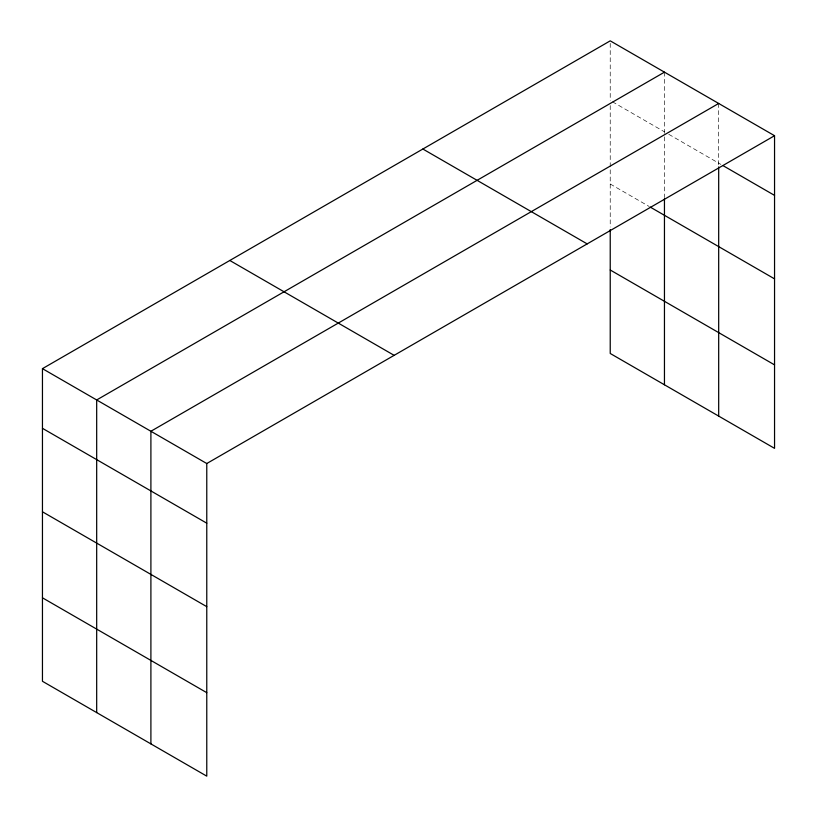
<?xml version="1.0" encoding="UTF-8"?>
<svg xmlns="http://www.w3.org/2000/svg" width="817" height="817" viewBox="0 0 817 817"><rect width="100%" height="100%" fill="white"/><g stroke="black" fill="none" stroke-linecap="round" stroke-linejoin="round"><path stroke-width="0.61" stroke-dasharray="4.08 3.06" d="M612.403 101.768L664.456 131.823M668.796 134.325L720.87 164.391M610.228 183.999L649.27 206.538M718.684 103.463L718.684 166.923M664.456 72.162L664.456 135.622M664.456 136.878L664.456 197.591M610.228 43.393L610.228 100.522M610.228 105.577L610.228 226.993"/><path stroke-width="1.23" d="M774.547 135.714L206.772 463.525L206.772 776.15L42.453 681.286L42.453 368.651L610.228 40.85L774.547 135.714L774.547 448.349L610.228 353.475L610.228 229.526M664.456 72.162L96.682 399.962L96.682 712.587M718.684 103.463L150.9 431.264L150.9 743.899M723.065 165.657L774.547 195.386M650.352 207.161L774.547 278.863M422.859 149.021L587.178 243.895M610.228 269.998L774.547 364.872M229.822 260.48L394.141 355.344M42.453 368.651L206.772 463.525M42.453 428.322L206.772 523.186M42.453 511.799L206.772 606.663M42.453 597.809L206.772 692.673M718.684 166.923L718.684 416.088M664.456 198.858L664.456 384.787"/></g></svg>
